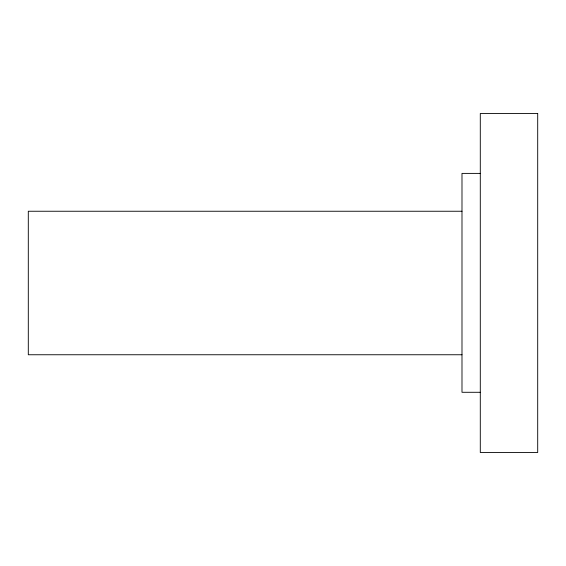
<?xml version="1.0" encoding="UTF-8"?>
<svg xmlns="http://www.w3.org/2000/svg" width="566" height="566" viewBox="0 0 566 566"><rect width="100%" height="100%" fill="white"/><g stroke="black" fill="none" stroke-linecap="round" stroke-linejoin="round"><path stroke-width="0.85" d="M480.293 173.394L461.99 173.394L461.99 392.288L480.293 392.288M461.99 211.245L28.3 211.245L28.3 354.755L461.99 354.755M537.7 113.504L480.293 113.504L480.293 452.496L537.7 452.496L537.7 113.504"/></g></svg>
